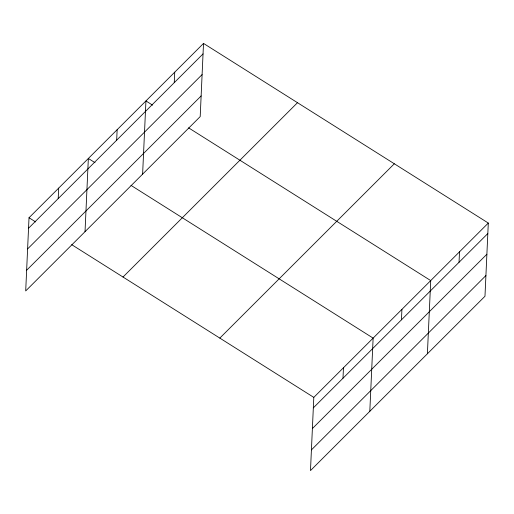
<?xml version="1.0" encoding="UTF-8"?>
<svg xmlns="http://www.w3.org/2000/svg" width="514" height="514" viewBox="0 0 514 514"><rect width="100%" height="100%" fill="white"/><g stroke="black" fill="none" stroke-linecap="round" stroke-linejoin="round"><path stroke-width="0.77" d="M203.518 43.414L29.022 217.743L25.7 290.943L200.197 116.614L203.518 43.414L488.3 223.057L484.978 296.257L310.482 470.586L313.803 397.386L488.3 223.057M58.21 198.59L58.686 188.105M85.028 231.673L88.35 158.473L95.019 162.675M116.672 140.187L117.147 129.708M142.616 174.143L145.937 100.943L152.6 105.145M174.252 82.658L174.728 72.178M342.992 378.233L343.468 367.748M369.81 411.316L373.132 338.116L131.012 185.381M401.447 319.83L401.922 309.351M427.391 353.786L430.719 280.586L188.593 127.851M459.034 262.301L459.51 251.821M28.546 228.229L203.043 53.893M27.608 248.924L202.105 74.594M26.638 270.248L201.135 95.919M123 277.027L297.497 102.691M219.825 338.103L394.322 163.773M313.328 407.872L487.825 233.536M312.39 428.567L486.886 254.237M311.42 449.891L485.916 275.562M29.022 217.743L35.691 221.945M71.677 244.651L313.803 397.386"/></g></svg>
